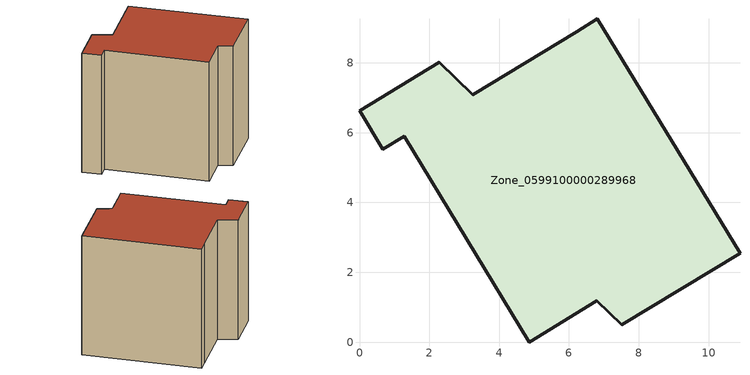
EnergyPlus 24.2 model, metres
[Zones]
Zone_0599100000289968
 floor ground (C_G): 6.81,9.26 10.9,2.54 7.51,0.5 6.8,1.18 4.86,0 1.28,5.9 0.67,5.52 0,6.63 2.29,8.01 3.24,7.08 6.23,8.89 z0
 wall outside (C_F): 10.9,2.54 6.81,9.26 6.23,8.89 3.24,7.08 2.29,8.01 0,6.63 0.67,5.52 1.28,5.9 4.86,0 6.8,1.18 7.51,0.5 10.9,2.54 z0:8.49
 roof outside (C_R): 6.23,8.89 3.24,7.08 2.29,8.01 0,6.63 0.67,5.52 1.28,5.9 4.86,0 6.8,1.18 7.51,0.5 10.9,2.54 6.81,9.26 z8.49
[BUILDING]
Pand.0599100000289968: North Axis=0; Terrain=City; Loads Convergence Tolerance Value=0.04; Temperature Convergence Tolerance Value=0.4; Solar Distribution=FullExterior; Maximum Number of Warmup Days=25; Minimum Number of Warmup Days=1
[Site:Location]
Rotterdam.The.Hague.AP_ZH_NLD Design_Conditions: Latitude=51.96; Longitude=4.45; Time Zone=1; Elevation=-4.5
[SITE:GROUNDTEMPERATURE:BUILDINGSURFACE]
18, 18, 18, 18, 18, 18, 18, 18, 18, 18, 18, 18
[MATERIAL] Thermal Absorptance=0.9; Solar Absorptance=0.7; Visible Absorptance=0.7
Name | Roughness | Thickness | Conductivity | Density | Specific Heat
G.TI.1946-1964 | MediumSmooth | 0.15 | 1 | 540 | 1210
F.TI.1946-1964 | Rough | 0.3 | 0.857143 | 1920 | 840
R.TI.1946-1964 | MediumRough | 0.2 | 0.277778 | 1500 | 1000
[CONSTRUCTION]
C_G: G.TI.1946-1964
C_F: F.TI.1946-1964
C_R: R.TI.1946-1964
[ZONE]
Zone_0599100000289968: Type=1; Multiplier=1; Ceiling Height=Autocalculate; Volume=Autocalculate; Floor Area=autocalculate; Part of Total Floor Area=Yes
[ZONEINFILTRATION:DESIGNFLOWRATE]
Infil_Zone_0599100000289968: Zone or ZoneList or Space or SpaceList=Zone_0599100000289968; Schedule=AlwaysOn; Design Flow Rate Calculation Method=Flow/Area; Flow Rate per Floor Area=0.003; Constant Term Coefficient=1; Temperature Term Coefficient=0; Velocity Term Coefficient=0; Velocity Squared Term Coefficient=0
[HVACTEMPLATE:ZONE:IDEALLOADSAIRSYSTEM]
Zone_0599100000289968: Maximum Heating Supply Air Temperature=50; Minimum Cooling Supply Air Temperature=13; Maximum Heating Supply Air Humidity Ratio=0.0156; Minimum Cooling Supply Air Humidity Ratio=0.0077; Heating Limit=NoLimit; Cooling Limit=NoLimit; Dehumidification Control Type=ConstantSensibleHeatRatio; Cooling Sensible Heat Ratio=0.7; Dehumidification Setpoint=60; Humidification Control Type=None; Humidification Setpoint=30; Outdoor Air Method=None; Outdoor Air Flow Rate per Person=0.00944; Outdoor Air Flow Rate per Zone Floor Area=0; Outdoor Air Flow Rate per Zone=0; Demand Controlled Ventilation Type=None; Outdoor Air Economizer Type=NoEconomizer; Heat Recovery Type=None; Sensible Heat Recovery Effectiveness=0.7; Latent Heat Recovery Effectiveness=0.65
[ZONECONTROL:THERMOSTAT]
ThermostatControl_Zone_0599100000289968: Zone or ZoneList=Zone_0599100000289968; Control Type Schedule=DualSetpointControlType; Control 1=Thermostat_Zone_0599100000289968; Temperature Difference Between Cutout And Setpoint=0
[THERMOSTATSETPOINT:DUALSETPOINT]
Thermostat_Zone_0599100000289968: Heating Setpoint Temperature Schedule=HeatingSetpoint_Zone_0599100000289968; Cooling Setpoint Temperature Schedule=CoolingSetpoint_Zone_0599100000289968
[SCHEDULE:COMPACT]
HeatingSetpoint_Zone_0599100000289968: Through: 12/31, For: AllDays, Until: 24:00, 21
CoolingSetpoint_Zone_0599100000289968: Through: 12/31, For: AllDays, Until: 24:00, 24
DualSetpointControlType: Through: 12/31, For: AllDays, Until: 24:00, 4
AlwaysOn: Through: 12/31, For: AllDays, Until: 24:00, 1
